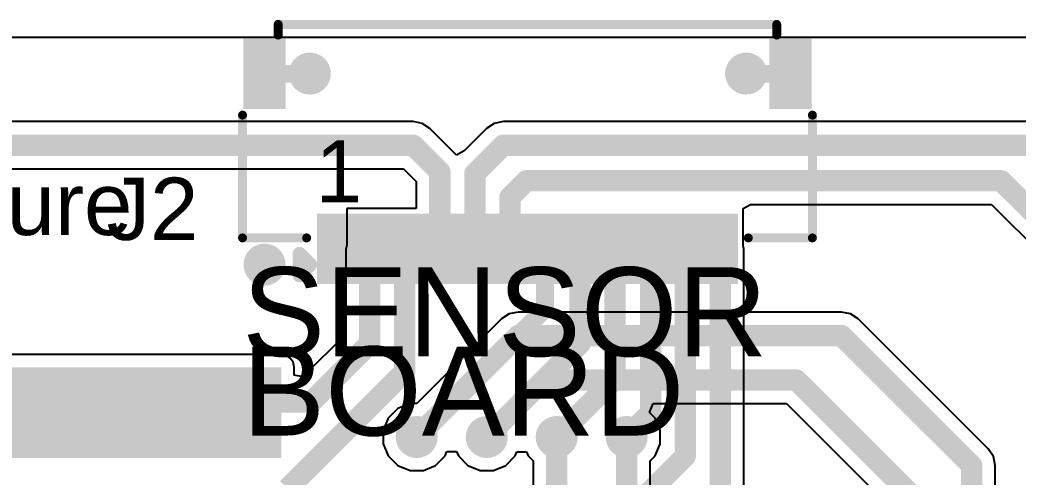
# Model space of a CAD drawing. Header units: millimetres. Extents: x 0.2 to 47.8, y 0.1 to 26.
# Drawn here: x 16.77 to 31.01, y 19.46 to 25.99 of the extents above; entities that cross this region are included whole.
import ezdxf

# ---------------------------------------------------------------- set-up
doc = ezdxf.new("R2010")
doc.units = ezdxf.units.MM
for name, color, linetype in [('BottomLayer', 5, 'Continuous'), ('TopLayer', 1, 'Continuous'), ('TopOverlay', 2, 'Continuous'), ('TopPaste', 8, 'Continuous'), ('TopSolder', 216, 'Continuous'), ('ViaHoleLayer', 16, 'Continuous')]:
    doc.layers.add(name, color=color, linetype=linetype)
doc.styles.add('Arial', font='', dxfattribs={"height": 0.2})
doc.styles.get('Arial').set_extended_font_data('Arial')

# ---------------------------------------------------------------- blocks, each defined once
blk = doc.blocks.new('FH34SRJ_12S_0_5SH_50___40')
at = {"layer": 'TopLayer'}
for points in [[(-2.89999928, 1.65000051), (-2.59999988, 1.65000051), (-2.59999988, 0.84999957), (-2.89999928, 0.84999957)], [(-2.40000028, 1.65000051), (-2.10000088, 1.65000051), (-2.10000088, 0.84999957), (-2.40000028, 0.84999957)], [(-1.90000128, 1.65000051), (-1.60000188, 1.65000051), (-1.60000188, 0.84999957), (-1.90000128, 0.84999957)], [(-1.39999974, 1.65000051), (-1.10000034, 1.65000051), (-1.10000034, 0.84999957), (-1.39999974, 0.84999957)], [(-0.90000074, 1.65000051), (-0.6000013399999999, 1.65000051), (-0.6000013399999999, 0.84999957), (-0.90000074, 0.84999957)], [(-0.3999992, 1.65000051), (-0.0999998, 1.65000051), (-0.0999998, 0.84999957), (-0.3999992, 0.84999957)], [(0.0999998, 1.65000051), (0.3999992, 1.65000051), (0.3999992, 0.84999957), (0.0999998, 0.84999957)], [(0.5999987999999999, 1.65000051), (0.8999982, 1.65000051), (0.8999982, 0.84999957), (0.5999987999999999, 0.84999957)], [(1.10000034, 1.65000051), (1.39999974, 1.65000051), (1.39999974, 0.84999957), (1.10000034, 0.84999957)], [(1.59999934, 1.65000051), (1.89999874, 1.65000051), (1.89999874, 0.84999957), (1.59999934, 0.84999957)], [(2.10000088, 1.65000051), (2.40000028, 1.65000051), (2.40000028, 0.84999957), (2.10000088, 0.84999957)], [(2.59999988, 1.65000051), (2.89999928, 1.65000051), (2.89999928, 0.84999957), (2.59999988, 0.84999957)], [(-3.95020038, -0.84999957), (-3.55020118, -0.84999957), (-3.55020118, -1.65000051), (-3.95020038, -1.65000051)], [(3.55020118, -0.84999957), (3.95020038, -0.84999957), (3.95020038, -1.65000051), (3.55020118, -1.65000051)]]:
    blk.add_hatch(color=1, dxfattribs=at).paths.add_polyline_path(points)
at = {"layer": 'TopPaste'}
for points in [[(-2.89999928, 1.65000051), (-2.59999988, 1.65000051), (-2.59999988, 0.84999957), (-2.89999928, 0.84999957)], [(-2.40000028, 1.65000051), (-2.10000088, 1.65000051), (-2.10000088, 0.84999957), (-2.40000028, 0.84999957)], [(-1.90000128, 1.65000051), (-1.60000188, 1.65000051), (-1.60000188, 0.84999957), (-1.90000128, 0.84999957)], [(-1.39999974, 1.65000051), (-1.10000034, 1.65000051), (-1.10000034, 0.84999957), (-1.39999974, 0.84999957)], [(-0.90000074, 1.65000051), (-0.6000013399999999, 1.65000051), (-0.6000013399999999, 0.84999957), (-0.90000074, 0.84999957)], [(-0.3999992, 1.65000051), (-0.0999998, 1.65000051), (-0.0999998, 0.84999957), (-0.3999992, 0.84999957)], [(0.0999998, 1.65000051), (0.3999992, 1.65000051), (0.3999992, 0.84999957), (0.0999998, 0.84999957)], [(0.5999987999999999, 1.65000051), (0.8999982, 1.65000051), (0.8999982, 0.84999957), (0.5999987999999999, 0.84999957)], [(1.10000034, 1.65000051), (1.39999974, 1.65000051), (1.39999974, 0.84999957), (1.10000034, 0.84999957)], [(1.59999934, 1.65000051), (1.89999874, 1.65000051), (1.89999874, 0.84999957), (1.59999934, 0.84999957)], [(2.10000088, 1.65000051), (2.40000028, 1.65000051), (2.40000028, 0.84999957), (2.10000088, 0.84999957)], [(2.59999988, 1.65000051), (2.89999928, 1.65000051), (2.89999928, 0.84999957), (2.59999988, 0.84999957)], [(-3.95020038, -0.84999957), (-3.55020118, -0.84999957), (-3.55020118, -1.65000051), (-3.95020038, -1.65000051)], [(3.55020118, -0.84999957), (3.95020038, -0.84999957), (3.95020038, -1.65000051), (3.55020118, -1.65000051)]]:
    blk.add_hatch(color=8, dxfattribs=at).paths.add_polyline_path(points)
at = {"layer": 'TopSolder'}
for points in [[(-3.00159928, 1.75160051), (-2.49839988, 1.75160051), (-2.49839988, 0.7483995699999999), (-3.00159928, 0.7483995699999999)], [(-2.50160028, 1.75160051), (-1.99840088, 1.75160051), (-1.99840088, 0.7483995699999999), (-2.50160028, 0.7483995699999999)], [(-2.00160128, 1.75160051), (-1.49840188, 1.75160051), (-1.49840188, 0.7483995699999999), (-2.00160128, 0.7483995699999999)], [(-1.50159974, 1.75160051), (-0.9984003399999999, 1.75160051), (-0.9984003399999999, 0.7483995699999999), (-1.50159974, 0.7483995699999999)], [(-1.00160074, 1.75160051), (-0.49840134, 1.75160051), (-0.49840134, 0.7483995699999999), (-1.00160074, 0.7483995699999999)], [(-0.5015992, 1.75160051), (0.0016002, 1.75160051), (0.0016002, 0.7483995699999999), (-0.5015992, 0.7483995699999999)], [(-0.0016002, 1.75160051), (0.5015992, 1.75160051), (0.5015992, 0.7483995699999999), (-0.0016002, 0.7483995699999999)], [(0.4983988, 1.75160051), (1.0015982, 1.75160051), (1.0015982, 0.7483995699999999), (0.4983988, 0.7483995699999999)], [(0.9984003399999999, 1.75160051), (1.50159974, 1.75160051), (1.50159974, 0.7483995699999999), (0.9984003399999999, 0.7483995699999999)], [(1.49839934, 1.75160051), (2.00159874, 1.75160051), (2.00159874, 0.7483995699999999), (1.49839934, 0.7483995699999999)], [(1.99840088, 1.75160051), (2.50160028, 1.75160051), (2.50160028, 0.7483995699999999), (1.99840088, 0.7483995699999999)], [(2.49839988, 1.75160051), (3.00159928, 1.75160051), (3.00159928, 0.7483995699999999), (2.49839988, 0.7483995699999999)], [(-4.05180038, -0.7483995699999999), (-3.44860118, -0.7483995699999999), (-3.44860118, -1.75160051), (-4.05180038, -1.75160051)], [(3.44860118, -0.7483995699999999), (4.05180038, -0.7483995699999999), (4.05180038, -1.75160051), (3.44860118, -1.75160051)]]:
    blk.add_hatch(color=216, dxfattribs=at).paths.add_polyline_path(points)
at = {"layer": 'TopOverlay'}
for points, const_width in [([(3.2512, 1.6256), (3.0988, 1.4732)], 0.1999996), ([(3.2512, 1.6256), (3.2512, 1.3208)], 0.1999996), ([(3.2512, 1.3208), (3.0988, 1.4732)], 0.1999996), ([(-3.1496, 1.0922), (-4.064, 1.0922)], 0.127), ([(-4.064, 1.0922), (-4.064, -0.6604)], 0.127), ([(4.064, 1.0922), (3.1496, 1.0922)], 0.127), ([(4.064, 1.0922), (4.064, -0.6604)], 0.127), ([(-3.556, -1.8034), (-3.556, -1.9554063)], 0.127), ([(3.556, -1.8034), (3.556, -1.9558)], 0.127), ([(3.5556063, -1.9554063), (-3.556, -1.9554063)], 0.127)]:
    blk.add_lwpolyline(points, dxfattribs=dict(at, const_width=const_width))
for points, const_width in [([(3.201200099999999, 1.6256, 1), (3.301199899999999, 1.6256, 1)], 0.0999998), ([(3.201200099999999, 1.6256, 1), (3.301199899999999, 1.6256, 1)], 0.0999998), ([(3.0488001, 1.4732, 1), (3.1487999, 1.4732, 1)], 0.0999998), ([(3.0488001, 1.4732, 1), (3.1487999, 1.4732, 1)], 0.0999998), ([(3.201200099999999, 1.3208, 1), (3.301199899999999, 1.3208, 1)], 0.0999998), ([(3.201200099999999, 1.3208, 1), (3.301199899999999, 1.3208, 1)], 0.0999998), ([(-4.09575, 1.0922, 1), (-4.032249999999999, 1.0922, 1)], 0.0635), ([(-4.09575, 1.0922, 1), (-4.032249999999999, 1.0922, 1)], 0.0635), ([(-3.18135, 1.0922, 1), (-3.11785, 1.0922, 1)], 0.0635), ([(3.11785, 1.0922, 1), (3.18135, 1.0922, 1)], 0.0635), ([(4.032249999999999, 1.0922, 1), (4.09575, 1.0922, 1)], 0.0635), ([(4.032249999999999, 1.0922, 1), (4.09575, 1.0922, 1)], 0.0635), ([(-4.09575, -0.6604, 1), (-4.032249999999999, -0.6604, 1)], 0.0635), ([(4.032249999999999, -0.6604, 1), (4.09575, -0.6604, 1)], 0.0635), ([(-3.587749999999999, -1.8034, 1), (-3.52425, -1.8034, 1)], 0.0635), ([(3.52425, -1.8034, 1), (3.587749999999999, -1.8034, 1)], 0.0635), ([(-3.587749999999999, -1.9554063, 1), (-3.52425, -1.9554063, 1)], 0.0635), ([(-3.587749999999999, -1.9554063, 1), (-3.52425, -1.9554063, 1)], 0.0635), ([(3.5238563, -1.9554063, 1), (3.5873563, -1.9554063, 1)], 0.0635), ([(3.52425, -1.9558, 1), (3.587749999999999, -1.9558, 1)], 0.0635)]:
    blk.add_lwpolyline(points, format="xyb", close=True, dxfattribs=dict(at, const_width=const_width))
blk.add_text('1', height=0.889, rotation=180, dxfattribs=at).set_placement((3.0221555, 0.5860872199999999))

msp = doc.modelspace()

# ---------------------------------------------------------------- hatches: boundary and pattern name
at = {"layer": 'BottomLayer'}
h = msp.add_hatch(color=5, dxfattribs=at)
edge = h.paths.add_edge_path()
edge.add_arc((20.9042, 25.2222), 0.2999994, 0, 360)
h = msp.add_hatch(color=5, dxfattribs=at)
edge = h.paths.add_edge_path()
edge.add_arc((27.1272, 25.2222), 0.2999994, 0, 360)
h = msp.add_hatch(color=5, dxfattribs=at)
edge = h.paths.add_edge_path()
edge.add_arc((20.25826784, 22.49546936), 0.2999994, 0, 360)
h = msp.add_hatch(color=5, dxfattribs=at)
edge = h.paths.add_edge_path()
edge.add_arc((22.42826858, 20.0341992), 0.2999994, 0, 360)
h = msp.add_hatch(color=5, dxfattribs=at)
edge = h.paths.add_edge_path()
edge.add_arc((23.42826912, 20.0341992), 0.2999994, 0, 360)
h = msp.add_hatch(color=5, dxfattribs=at)
edge = h.paths.add_edge_path()
edge.add_arc((24.42539946, 20.0341992), 0.2999994, 0, 360)
h = msp.add_hatch(color=5, dxfattribs=at)
edge = h.paths.add_edge_path()
edge.add_arc((25.4225298, 20.0341992), 0.2999994, 0, 360)
at = {"layer": 'TopLayer'}
h = msp.add_hatch(color=1, dxfattribs=at)
edge = h.paths.add_edge_path()
edge.add_arc((20.9042, 25.2222), 0.2999994, 0, 360)
h = msp.add_hatch(color=1, dxfattribs=at)
edge = h.paths.add_edge_path()
edge.add_arc((27.1272, 25.2222), 0.2999994, 0, 360)
h = msp.add_hatch(color=1, dxfattribs=at)
edge = h.paths.add_edge_path()
edge.add_arc((20.25826784, 22.49546936), 0.2999994, 0, 360)
msp.add_hatch(color=1, dxfattribs=at).paths.add_polyline_path([(11.303, 19.7358), (20.4978, 19.7358), (20.4978, 21.0312), (11.303, 21.0312)])
h = msp.add_hatch(color=1, dxfattribs=at)
edge = h.paths.add_edge_path()
edge.add_arc((22.42826858, 20.0341992), 0.2999994, 0, 360)
h = msp.add_hatch(color=1, dxfattribs=at)
edge = h.paths.add_edge_path()
edge.add_arc((23.42826912, 20.0341992), 0.2999994, 0, 360)
h = msp.add_hatch(color=1, dxfattribs=at)
edge = h.paths.add_edge_path()
edge.add_arc((24.42539946, 20.0341992), 0.2999994, 0, 360)
h = msp.add_hatch(color=1, dxfattribs=at)
edge = h.paths.add_edge_path()
edge.add_arc((25.4225298, 20.0341992), 0.2999994, 0, 360)
at = {"layer": 'ViaHoleLayer'}
h = msp.add_hatch(color=16, dxfattribs=at)
edge = h.paths.add_edge_path()
edge.add_arc((20.9042, 25.2222), 0.1499997, 0, 360)
h = msp.add_hatch(color=16, dxfattribs=at)
edge = h.paths.add_edge_path()
edge.add_arc((27.1272, 25.2222), 0.1499997, 0, 360)
h = msp.add_hatch(color=16, dxfattribs=at)
edge = h.paths.add_edge_path()
edge.add_arc((20.25826784, 22.49546936), 0.1499997, 0, 360)
h = msp.add_hatch(color=16, dxfattribs=at)
edge = h.paths.add_edge_path()
edge.add_arc((22.42826858, 20.0341992), 0.1499997, 0, 360)
h = msp.add_hatch(color=16, dxfattribs=at)
edge = h.paths.add_edge_path()
edge.add_arc((23.42826912, 20.0341992), 0.1499997, 0, 360)
h = msp.add_hatch(color=16, dxfattribs=at)
edge = h.paths.add_edge_path()
edge.add_arc((24.42539946, 20.0341992), 0.1499997, 0, 360)
h = msp.add_hatch(color=16, dxfattribs=at)
edge = h.paths.add_edge_path()
edge.add_arc((25.4225298, 20.0341992), 0.1499997, 0, 360)

# ---------------------------------------------------------------- linework, layer by layer
at = {"layer": 'BottomLayer'}
for p, q in [((0.25897586, 25.74105342), (47.74100942, 25.74105342)), ((23.74723216, 21.79304252), (23.63800708, 21.7200607)), ((23.87606858, 21.81866858), (23.74723216, 21.79304252)), ((28.48939946, 21.81866858), (23.87606858, 21.81866858)), ((28.61823842, 21.79303998), (28.48939946, 21.81866858)), ((28.72746096, 21.7200607), (28.61823842, 21.79303998)), ((23.63800708, 21.7200607), (22.42994498, 20.5119986)), ((30.58166096, 19.8658607), (28.72746096, 21.7200607)), ((22.3332294, 20.5119986), (22.15761634, 20.43925808)), ((22.42994498, 20.5119986), (22.3332294, 20.5119986)), ((25.7491103, 20.38332982), (25.80171624, 20.51032982)), ((25.80171624, 20.51032982), (27.70448612, 20.51032982)), ((27.70448612, 20.51032982), (29.19414278, 19.02067316)), ((22.15761634, 20.43925808), (22.0232097, 20.30485144)), ((25.82758867999999, 20.30485144), (25.7491103, 20.38332982)), ((22.0232097, 20.30485144), (21.95046918, 20.12923838)), ((25.9003292, 20.12923838), (25.82758867999999, 20.30485144)), ((21.95046918, 20.12923838), (21.95046918, 19.93916002)), ((25.9003292, 19.93916002), (25.9003292, 20.12923838)), ((21.95046918, 19.93916002), (22.0232097, 19.76354696)), ((25.82758867999999, 19.76354696), (25.9003292, 19.93916002)), ((22.83332746, 19.76354696), (22.85953772, 19.8268209)), ((22.85953772, 19.8268209), (22.99699998, 19.8268209)), ((22.99699998, 19.8268209), (23.02321024, 19.76354696)), ((23.833328, 19.76354696), (23.85810316, 19.82335634)), ((23.85810316, 19.82335634), (23.99556542, 19.82335634)), ((23.99556542, 19.82335634), (24.02034058, 19.76354696)), ((30.65464278, 19.75663562), (30.58166096, 19.8658607)), ((22.0232097, 19.76354696), (22.15761634, 19.62914032)), ((22.69892082, 19.62914032), (22.83332746, 19.76354696)), ((23.02321024, 19.76354696), (23.15761688, 19.62914032)), ((23.69892136, 19.62914032), (23.833328, 19.76354696)), ((24.02034058, 19.76354696), (24.08873008, 19.69515746)), ((24.08873008, 19.69515746), (24.08873008, 18.11625282)), ((25.75919918, 19.69515746), (25.82758867999999, 19.76354696)), ((25.75919918, 17.93254224), (25.75919918, 19.69515746)), ((30.68026884, 19.6277992), (30.65464278, 19.75663562)), ((22.15761634, 19.62914032), (22.3332294, 19.5563998)), ((22.3332294, 19.5563998), (22.52330776, 19.5563998)), ((22.52330776, 19.5563998), (22.69892082, 19.62914032)), ((23.15761688, 19.62914032), (23.33322994, 19.5563998)), ((23.33322994, 19.5563998), (23.5233083, 19.5563998)), ((23.5233083, 19.5563998), (23.69892136, 19.62914032)), ((30.68026884, 10.0519992), (30.68026884, 19.6277992))]:
    msp.add_line(p, q, dxfattribs=at)
at = {"layer": 'BottomLayer', "const_width": 0.3048}
for points in [[(22.42826858, 20.0341992), (23.87606858, 21.4819992)], [(23.87606858, 21.4819992), (28.48939946, 21.4819992)], [(28.48939946, 21.4819992), (30.34359946, 19.6277992)], [(23.42826912, 20.0341992), (24.24106912, 20.8469992)], [(24.24106912, 20.8469992), (27.84393974, 20.8469992)], [(27.84393974, 20.8469992), (29.53081216, 19.16012678)], [(24.42539946, 17.9767992), (24.42539946, 20.0341992)], [(25.4225298, 17.93252954), (25.4225298, 20.0341992)], [(30.34359946, 10.0519992), (30.34359946, 19.6277992)]]:
    msp.add_lwpolyline(points, dxfattribs=at)
at = {"layer": 'BottomLayer', "const_width": 0.1524}
for points in [[(23.79986858, 21.4819992, 1), (23.95226858, 21.4819992, 1)], [(23.79986858, 21.4819992, 1), (23.95226858, 21.4819992, 1)], [(28.41319946, 21.4819992, 1), (28.56559946, 21.4819992, 1)], [(28.41319946, 21.4819992, 1), (28.56559946, 21.4819992, 1)], [(24.16486912, 20.8469992, 1), (24.31726912, 20.8469992, 1)], [(24.16486912, 20.8469992, 1), (24.31726912, 20.8469992, 1)], [(27.76773974, 20.8469992, 1), (27.92013974, 20.8469992, 1)], [(27.76773974, 20.8469992, 1), (27.92013974, 20.8469992, 1)], [(22.35206858, 20.0341992, 1), (22.50446858, 20.0341992, 1)], [(23.35206912, 20.0341992, 1), (23.50446912, 20.0341992, 1)], [(24.34919946, 20.0341992, 1), (24.50159946, 20.0341992, 1)], [(25.3463298, 20.0341992, 1), (25.4987298, 20.0341992, 1)], [(30.26739946, 19.6277992, 1), (30.41979946, 19.6277992, 1)], [(30.26739946, 19.6277992, 1), (30.41979946, 19.6277992, 1)]]:
    msp.add_lwpolyline(points, format="xyb", close=True, dxfattribs=at)
at = {"layer": 'TopLayer'}
for p, q in [((0.25897586, 25.74105342), (47.74100942, 25.74105342)), ((22.37793848, 24.53646858), (5.90879946, 24.53646858)), ((22.50677744, 24.51083998), (22.37793848, 24.53646858)), ((22.61599998, 24.4378607), (22.50677744, 24.51083998)), ((23.5355638, 24.51084252), (23.42633872, 24.4378607)), ((23.66440022, 24.53646858), (23.5355638, 24.51084252)), ((32.75136452, 24.53646858), (23.66440022, 24.53646858)), ((22.99653008, 24.0573306), (22.61599998, 24.4378607)), ((23.42633872, 24.4378607), (23.10783034, 24.11935232)), ((23.10783034, 24.11935232), (22.99653008, 24.0573306)), ((6.048253079999999, 23.86312982), (22.23848486, 23.86312982)), ((22.23848486, 23.86312982), (22.4217992, 23.67981548)), ((22.4217992, 23.67981548), (22.4217992, 23.29646852)), ((27.0862679, 23.29646598), (27.18897026, 23.35512982)), ((27.18897026, 23.35512982), (30.62634718, 23.35512982)), ((30.62634718, 23.35512982), (32.16593008, 21.81554692)), ((22.4217992, 23.29646852), (21.43066834, 23.29646852)), ((21.43066834, 23.29646852), (21.43066834, 22.77292372)), ((27.0862679, 22.76325902), (27.0862679, 23.29646598)), ((21.43066834, 22.77292372), (21.41939836, 22.71626902)), ((21.41939836, 22.71626902), (21.41939836, 21.50432072)), ((27.09513758, 22.71866932), (27.0862679, 22.76325902)), ((27.09513758, 19.06526794), (27.09513758, 22.71866932)), ((21.41939836, 21.50432072), (20.80608234, 20.8910047)), ((20.4978, 21.21248234), (12.88128234, 21.21248234)), ((20.56717248, 21.19868252), (20.4978, 21.21248234)), ((20.62598618, 21.15938618), (20.56717248, 21.19868252)), ((20.66528252, 21.10057248), (20.62598618, 21.15938618)), ((20.67908234, 21.0312), (20.66528252, 21.10057248)), ((20.67908234, 20.91799728), (20.67908234, 21.0312)), ((20.80608234, 20.8910047), (20.67908234, 20.91799728))]:
    msp.add_line(p, q, dxfattribs=at)
for points, const_width in [([(20.25826784, 25.2186694), (20.9006694, 25.2186694)], 0.254), ([(20.9006694, 25.2186694), (20.9042, 25.2222)], 0.254), ([(27.1272, 25.2222), (27.1307306, 25.2186694)], 0.254), ([(27.1307306, 25.2186694), (27.7586694, 25.2186694)], 0.254), ([(5.90879946, 24.1997992), (22.37793848, 24.1997992)], 0.3048), ([(22.37793848, 24.1997992), (22.75846858, 23.8192691)], 0.3048), ([(23.25847012, 23.7938691), (23.66440022, 24.1997992)], 0.3048), ([(23.66440022, 24.1997992), (32.75136452, 24.1997992)], 0.3048), ([(22.75846858, 22.71866932), (22.75846858, 23.8192691)], 0.3048), ([(23.25847012, 22.71866932), (23.25847012, 23.7938691)], 0.3048), ([(23.75846912, 23.45666886), (23.99359946, 23.6917992)], 0.3048), ([(23.99359946, 23.6917992), (30.7658008, 23.6917992)], 0.3048), ([(30.7658008, 23.6917992), (32.50259946, 21.95500054)], 0.3048), ([(23.75846912, 22.71866932), (23.75846912, 23.45666886)], 0.3048), ([(21.75606774, 22.71626902), (21.75846804, 22.71866932)], 0.3048), ([(21.75606774, 21.3648671), (21.75606774, 22.71626902)], 0.3048), ([(22.25846958, 20.96840104), (22.25846958, 22.71866932)], 0.3048), ([(24.25846812, 21.86439874), (24.25846812, 22.71866932)], 0.254), ([(24.75846966, 21.36439974), (24.75846966, 22.71866932)], 0.3048), ([(25.25846866, 20.8672684), (25.25846866, 22.71866932)], 0.3048), ([(26.2584692, 19.75906894), (26.2584692, 22.71866932)], 0.3048), ([(26.7584682, 19.06526794), (26.7584682, 22.71866932)], 0.3048), ([(25.7608705, 22.37839822), (25.7608705, 22.47106758)], 0.3048), ([(25.7608705, 22.37839822), (25.76666424, 22.37260448)], 0.3048), ([(25.76666424, 20.37833618), (25.76666424, 22.37260448)], 0.3048), ([(22.42826858, 20.0341992), (24.25846812, 21.86439874)], 0.254), ([(20.9264504, 20.53524976), (21.75606774, 21.3648671)], 0.3048), ([(23.42826912, 20.0341992), (24.75846966, 21.36439974)], 0.3048), ([(20.58766774, 19.2975992), (22.25846958, 20.96840104)], 0.3048), ([(24.42539946, 20.0341992), (25.25846866, 20.8672684)], 0.3048), ([(16.05214976, 20.53524976), (20.9264504, 20.53524976)], 0.3048), ([(25.4225298, 20.03420174), (25.76666424, 20.37833618)], 0.3048), ([(25.23845346, 18.7390532), (26.2584692, 19.75906894)], 0.3048)]:
    msp.add_lwpolyline(points, dxfattribs=dict(at, const_width=const_width))
for points, const_width in [([(20.19476784, 25.2186694, 1), (20.32176784, 25.2186694, 1)], 0.127), ([(20.8371694, 25.2186694, 1), (20.9641694, 25.2186694, 1)], 0.127), ([(20.8371694, 25.2186694, 1), (20.9641694, 25.2186694, 1)], 0.127), ([(20.8407, 25.2222, 1), (20.9677, 25.2222, 1)], 0.127), ([(27.0637, 25.2222, 1), (27.1907, 25.2222, 1)], 0.127), ([(27.0672306, 25.2186694, 1), (27.1942306, 25.2186694, 1)], 0.127), ([(27.0672306, 25.2186694, 1), (27.1942306, 25.2186694, 1)], 0.127), ([(27.6951694, 25.2186694, 1), (27.8221694, 25.2186694, 1)], 0.127), ([(22.30173848, 24.1997992, 1), (22.45413848, 24.1997992, 1)], 0.1524), ([(22.30173848, 24.1997992, 1), (22.45413848, 24.1997992, 1)], 0.1524), ([(23.58820022, 24.1997992, 1), (23.74060022, 24.1997992, 1)], 0.1524), ([(23.58820022, 24.1997992, 1), (23.74060022, 24.1997992, 1)], 0.1524), ([(22.68226858, 23.8192691, 1), (22.83466858, 23.8192691, 1)], 0.1524), ([(22.68226858, 23.8192691, 1), (22.83466858, 23.8192691, 1)], 0.1524), ([(23.18227012, 23.7938691, 1), (23.33467012, 23.7938691, 1)], 0.1524), ([(23.18227012, 23.7938691, 1), (23.33467012, 23.7938691, 1)], 0.1524), ([(23.91739946, 23.6917992, 1), (24.06979946, 23.6917992, 1)], 0.1524), ([(23.91739946, 23.6917992, 1), (24.06979946, 23.6917992, 1)], 0.1524), ([(30.6896008, 23.6917992, 1), (30.8420008, 23.6917992, 1)], 0.1524), ([(30.6896008, 23.6917992, 1), (30.8420008, 23.6917992, 1)], 0.1524), ([(23.68226912, 23.45666886, 1), (23.83466912, 23.45666886, 1)], 0.1524), ([(23.68226912, 23.45666886, 1), (23.83466912, 23.45666886, 1)], 0.1524), ([(21.67986774, 22.71626902, 1), (21.83226774, 22.71626902, 1)], 0.1524), ([(21.67986774, 22.71626902, 1), (21.83226774, 22.71626902, 1)], 0.1524), ([(21.68226804, 22.71866932, 1), (21.83466804, 22.71866932, 1)], 0.1524), ([(22.18226958, 22.71866932, 1), (22.33466958, 22.71866932, 1)], 0.1524), ([(22.68226858, 22.71866932, 1), (22.83466858, 22.71866932, 1)], 0.1524), ([(23.18227012, 22.71866932, 1), (23.33467012, 22.71866932, 1)], 0.1524), ([(23.68226912, 22.71866932, 1), (23.83466912, 22.71866932, 1)], 0.1524), ([(24.19496812, 22.71866932, 1), (24.32196812, 22.71866932, 1)], 0.127), ([(24.68226966, 22.71866932, 1), (24.83466966, 22.71866932, 1)], 0.1524), ([(25.18226866, 22.71866932, 1), (25.33466866, 22.71866932, 1)], 0.1524), ([(26.1822692, 22.71866932, 1), (26.3346692, 22.71866932, 1)], 0.1524), ([(26.6822682, 22.71866932, 1), (26.8346682, 22.71866932, 1)], 0.1524), ([(25.6846705, 22.47106758, 1), (25.8370705, 22.47106758, 1)], 0.1524), ([(25.6846705, 22.37839822, 1), (25.8370705, 22.37839822, 1)], 0.1524), ([(25.6846705, 22.37839822, 1), (25.8370705, 22.37839822, 1)], 0.1524), ([(25.69046424, 22.37260448, 1), (25.84286424, 22.37260448, 1)], 0.1524), ([(25.69046424, 22.37260448, 1), (25.84286424, 22.37260448, 1)], 0.1524), ([(24.19496812, 21.86439874, 1), (24.32196812, 21.86439874, 1)], 0.127), ([(24.19496812, 21.86439874, 1), (24.32196812, 21.86439874, 1)], 0.127), ([(21.67986774, 21.3648671, 1), (21.83226774, 21.3648671, 1)], 0.1524), ([(21.67986774, 21.3648671, 1), (21.83226774, 21.3648671, 1)], 0.1524), ([(24.68226966, 21.36439974, 1), (24.83466966, 21.36439974, 1)], 0.1524), ([(24.68226966, 21.36439974, 1), (24.83466966, 21.36439974, 1)], 0.1524), ([(22.18226958, 20.96840104, 1), (22.33466958, 20.96840104, 1)], 0.1524), ([(22.18226958, 20.96840104, 1), (22.33466958, 20.96840104, 1)], 0.1524), ([(25.18226866, 20.8672684, 1), (25.33466866, 20.8672684, 1)], 0.1524), ([(25.18226866, 20.8672684, 1), (25.33466866, 20.8672684, 1)], 0.1524), ([(20.8502504, 20.53524976, 1), (21.0026504, 20.53524976, 1)], 0.1524), ([(20.8502504, 20.53524976, 1), (21.0026504, 20.53524976, 1)], 0.1524), ([(25.69046424, 20.37833618, 1), (25.84286424, 20.37833618, 1)], 0.1524), ([(25.69046424, 20.37833618, 1), (25.84286424, 20.37833618, 1)], 0.1524), ([(22.36476858, 20.0341992, 1), (22.49176858, 20.0341992, 1)], 0.127), ([(23.35206912, 20.0341992, 1), (23.50446912, 20.0341992, 1)], 0.1524), ([(24.34919946, 20.0341992, 1), (24.50159946, 20.0341992, 1)], 0.1524), ([(25.3463298, 20.03420174, 1), (25.4987298, 20.03420174, 1)], 0.1524), ([(26.1822692, 19.75906894, 1), (26.3346692, 19.75906894, 1)], 0.1524), ([(26.1822692, 19.75906894, 1), (26.3346692, 19.75906894, 1)], 0.1524)]:
    msp.add_lwpolyline(points, format="xyb", close=True, dxfattribs=dict(at, const_width=const_width))

# ---------------------------------------------------------------- block references
at = {"rotation": 180}
msp.add_blockref('FH34SRJ_12S_0_5SH_50___40', (24.00846862, 23.96866936), dxfattribs=at)

# ---------------------------------------------------------------- texts
at = {"layer": 'TopOverlay', "style": 'Arial'}
for s, height, p in [('Measure', 0.889, (13.54238084, 22.91782056)), ('J2', 0.889, (18.00460712, 22.84744478)), ('SENSOR', 1.27, (19.939, 21.18822026)), ('BOARD', 1.27, (19.939, 20.05547424))]:
    msp.add_text(s, height=height, dxfattribs=at).set_placement(p)

doc.saveas('drawing.dxf')
